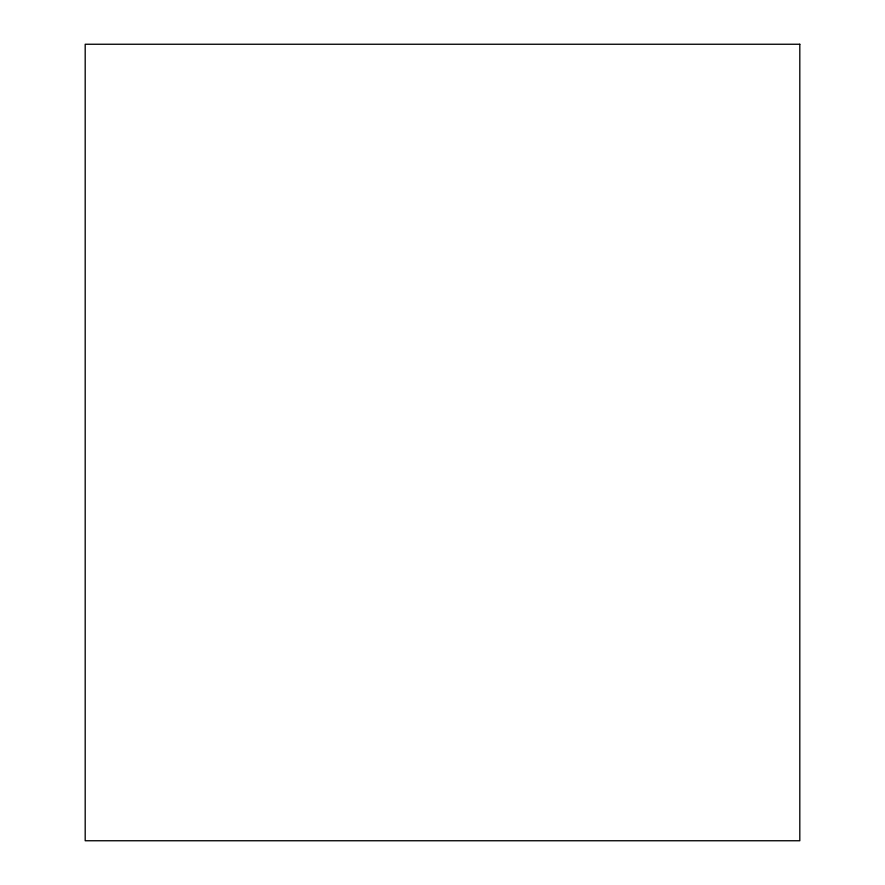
<?xml version="1.0" encoding="UTF-8"?>
<svg xmlns="http://www.w3.org/2000/svg" width="885" height="885" viewBox="0 0 885 885"><rect width="100%" height="100%" fill="white"/><g stroke="black" fill="none" stroke-linecap="round" stroke-linejoin="round"><path stroke-width="1.33" d="M799.808 44.25L85.192 44.25L85.192 840.75L799.808 840.75L799.808 44.25"/></g></svg>
